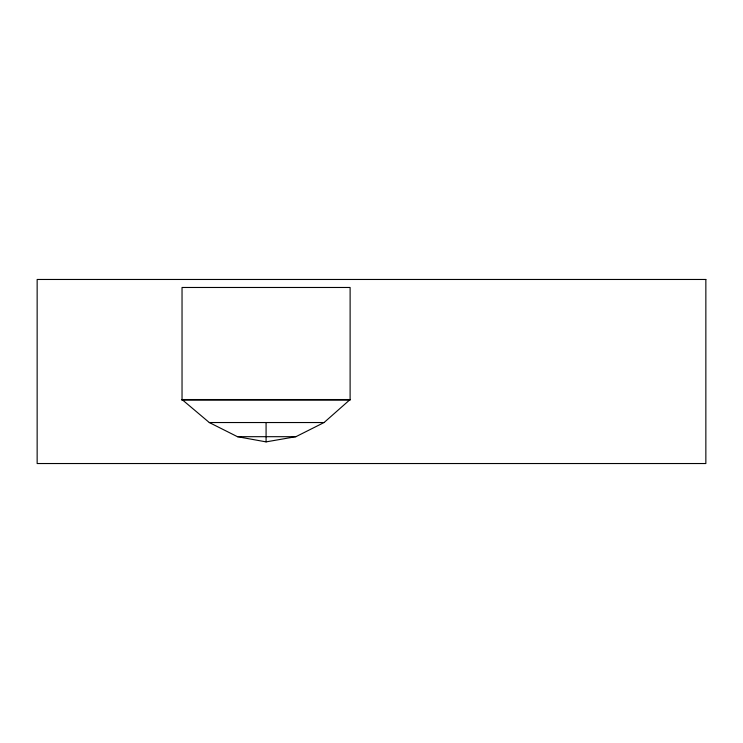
<?xml version="1.0" encoding="UTF-8"?>
<svg xmlns="http://www.w3.org/2000/svg" width="743" height="743" viewBox="0 0 743 743"><rect width="100%" height="100%" fill="white"/><g stroke="black" fill="none" stroke-linecap="round" stroke-linejoin="round"><path stroke-width="1.11" d="M324.069 422.535L350.111 399.539L350.12 287.476L182.035 287.476L182.035 399.539L209.294 422.535L237.444 436.689L266.078 441.881L295.918 436.689L324.069 422.535L209.294 422.535M182.035 399.539L350.12 399.539M181.673 400.096L350.12 400.096M237.444 436.689L295.918 436.689M266.078 422.535L266.078 441.881M705.85 279.47L37.15 279.47L37.15 463.53L705.85 463.53L705.85 279.47"/></g></svg>
